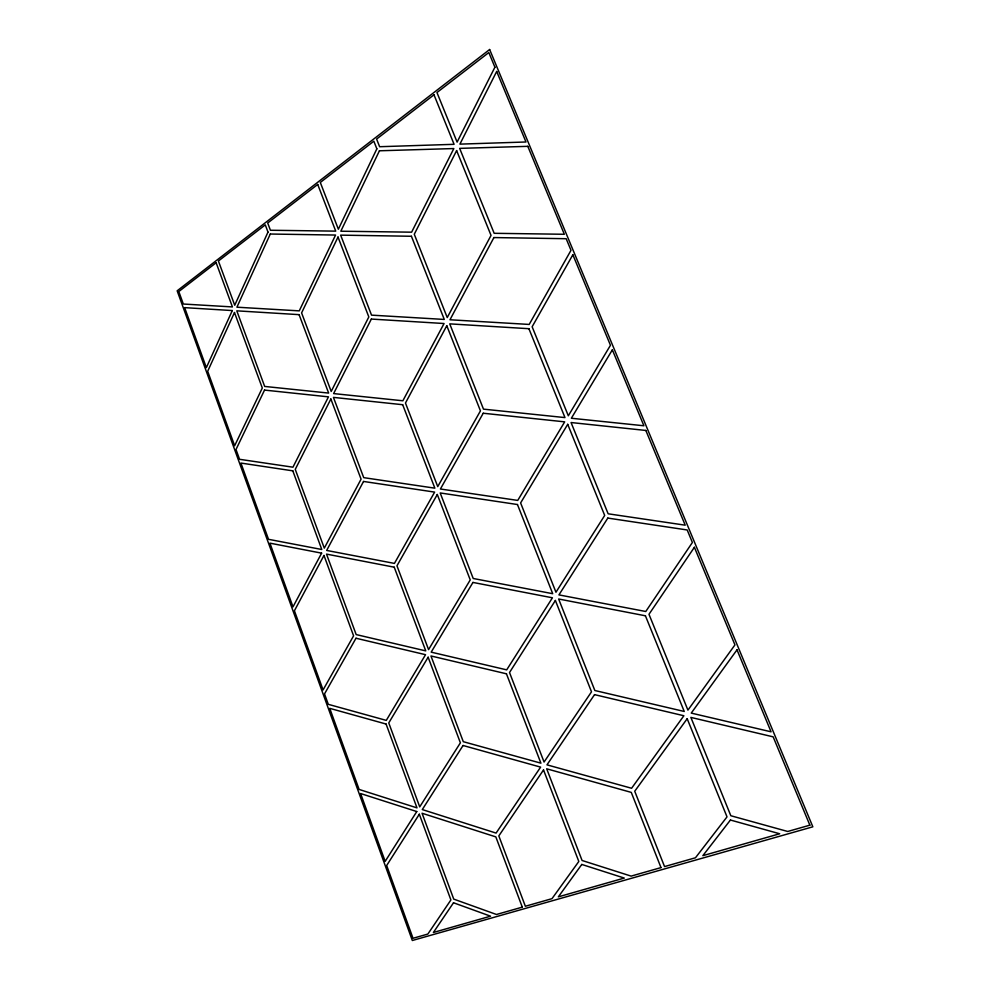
<?xml version="1.0" encoding="UTF-8"?>
<svg xmlns="http://www.w3.org/2000/svg" width="990" height="990" viewBox="0 0 990 990"><rect width="100%" height="100%" fill="white"/><g stroke="black" fill="none" stroke-linecap="round" stroke-linejoin="round"><path stroke-width="1.49" d="M232.304 310.563L206.353 367.612L184.635 307.642L232.304 310.563M267.993 232.093L234.729 305.242L218.406 261.001L265.283 224.879L267.993 232.093M234.481 312.518L207.677 371.287L234.642 445.748L262.3 388.018L234.481 312.518M270.282 234.024L236.907 307.197L299.252 310.872L335.561 235.051L270.282 234.024M376.856 148.834L338.357 229.21L320.302 182.457L373.836 141.199L376.856 148.834M264.54 390.085L236.004 449.51L239.555 459.298L292.953 467.193L328.47 396.854L264.54 390.085M338.011 237.056L301.591 312.902L331.204 391.434L368.825 316.949L338.011 237.056M379.43 150.789L340.82 231.215L411.617 232.18L453.841 148.55L379.43 150.789M494.913 67.209L457.108 142.102L436.961 92.528L488.825 52.544L494.913 67.209M330.87 399.007L295.255 469.371L324.299 548.138L361.078 479.172L330.87 399.007M371.349 319.065L333.618 393.587L402.868 400.777L444.065 323.52L371.349 319.065M456.625 150.591L414.278 234.259L447.245 317.555L491.04 235.397L456.625 150.591M496.683 71.466L459.904 144.132L525.987 141.991L496.683 71.466M321.626 553.15L292.99 606.858L269.923 543.151L321.626 553.15M323.978 555.452L294.414 610.768L323.074 689.931L353.591 635.827L323.978 555.452M363.54 481.449L326.663 550.44L394.428 563.409L434.635 492.104L363.54 481.449M446.787 325.735L405.467 403.029L437.741 486.61L480.447 410.875L446.787 325.735M493.911 237.563L449.967 319.77L529.192 324.435L570.995 250.309L566.181 238.714L493.911 237.563M356.004 638.241L324.522 693.916L328.296 704.336L386.286 720.386L425.539 654.687L356.004 638.241M437.295 494.493L396.965 565.81L428.571 649.613L470.238 579.905L437.295 494.493M483.244 413.238L440.401 488.998L517.733 500.42L564.684 421.851L483.244 413.238M572.851 254.764L532.137 326.762L568.322 415.788L610.459 345.275L572.851 254.764M428.138 657.224L388.761 722.923L419.723 806.887L460.387 742.822L428.138 657.224M472.96 582.429L431.182 652.15L506.694 669.859L552.432 597.799L472.96 582.429M567.716 424.326L520.616 502.932L555.959 592.23L604.692 515.443L567.716 424.326M612.352 349.841L571.354 418.25L643.908 425.774L612.352 349.841M416.778 811.553L385.16 861.35L360.607 793.547L416.778 811.553M419.315 814.226L386.669 865.52L413.016 938.285L427.866 934.053L450.896 899.947L419.315 814.226M463.06 745.495L422.285 809.573L496.077 833.085L540.627 767.126L463.06 745.495M555.39 600.46L509.516 672.519L544.067 762.028L591.5 691.812L555.39 600.46M607.823 518.079L558.929 594.891L645.765 611.498L692.394 542.471L687.196 529.972L607.823 518.079M453.507 902.769L433.385 932.481L490.557 916.183L453.507 902.769M543.522 769.948L498.824 835.907L525.356 906.258L551.999 898.66L578.816 861.473L543.522 769.948M594.544 694.634L546.975 764.849L631.595 788.263L683.88 715.745L594.544 694.634M694.386 547.284L648.982 614.295L687.926 710.127L734.951 644.898L694.386 547.284M581.786 864.443L558.348 896.853L624.269 878.068L581.786 864.443M687.184 718.715L634.726 791.245L664.55 866.584L695.463 857.773L727.019 816.874L687.184 718.715M737.005 649.836L691.243 713.097L771.062 731.808L737.005 649.836M730.434 820.029L702.851 855.669L779.699 833.766L730.434 820.029M489.642 49.5L177.161 290.812L412.335 940.5L812.84 826.811L489.642 49.5M216.142 262.746L178.794 291.543L183.323 304.029L232.427 306.925L216.142 262.746M317.728 184.449L267.696 223.01L270.418 230.249L335.734 231.14L317.728 184.449M433.991 94.817L376.596 139.07L379.628 146.718L454.088 144.317L433.991 94.817M522.287 907.137L496.485 914.488L453.729 899.106L422.074 813.248L495.829 836.884L522.287 907.137M660.998 867.599L631.125 876.113L582.083 860.483L546.69 768.809L631.261 792.384L660.998 867.599M809.857 825.165L787.718 831.476L730.83 815.735L690.871 717.404L773.153 736.845L809.857 825.165M527.794 146.334L459.657 148.376L494.171 233.306L564.337 234.271L527.794 146.334M411.407 236.263L340.647 235.137L371.535 315.142L444.287 319.436L411.407 236.263M299.091 314.647L236.796 310.835L264.676 386.434L328.643 393.079L299.091 314.647M528.908 328.705L449.732 323.866L483.491 409.142L564.981 417.594L528.908 328.705M402.67 404.712L333.444 397.386L363.726 477.65L434.857 488.169L402.67 404.712M645.839 430.452L571.057 422.532L608.145 513.798L685.216 525.183L645.839 430.452M292.805 470.844L240.917 463.06L268.525 539.315L321.787 549.5L292.805 470.844M517.461 504.529L440.179 492.946L473.208 578.482L552.717 593.703L517.461 504.529M394.23 567.196L326.502 554.103L356.177 634.578L425.762 650.888L394.23 567.196M645.418 615.792L558.645 599L594.854 690.513L684.238 711.463L645.418 615.792M506.447 673.806L430.959 655.962L463.295 741.696L540.911 763.166L506.447 673.806M386.088 724.049L329.744 708.345L359.123 789.451L416.976 807.877L386.088 724.049"/></g></svg>
